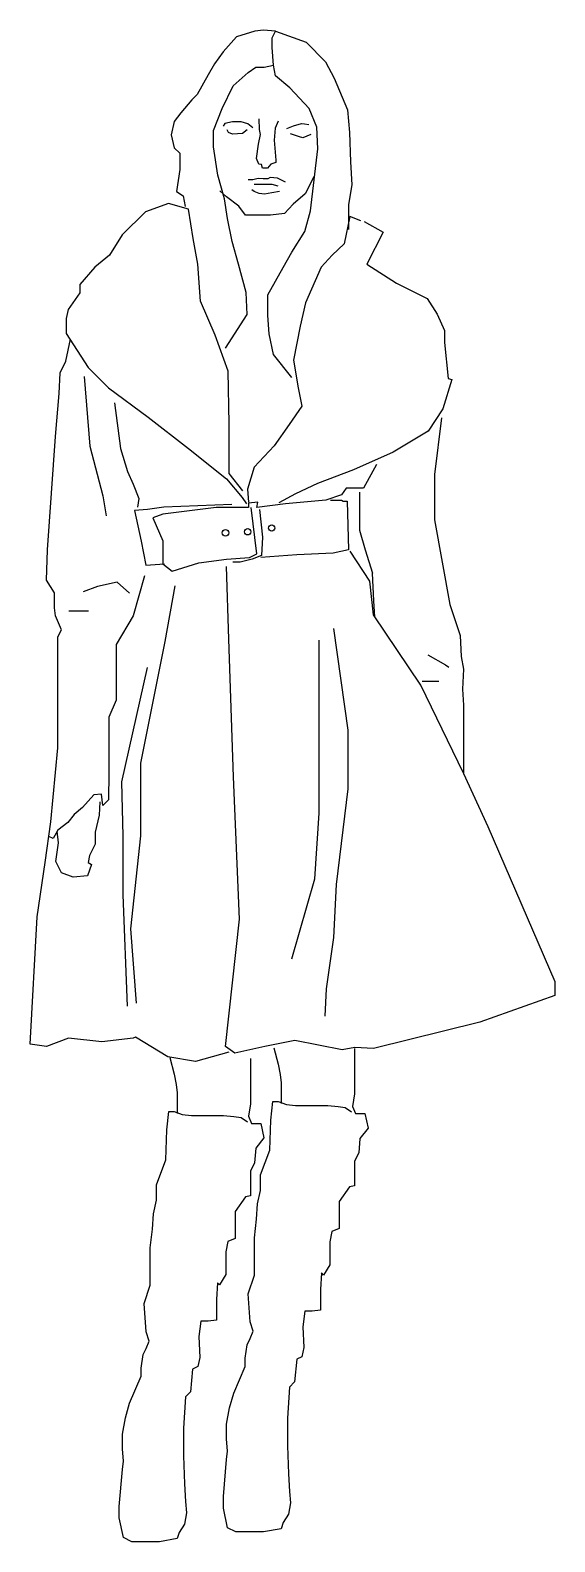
# Model space of a CAD drawing. Header units: centimetres. Extents: x 6496 to 6553, y 3598 to 3764.
import ezdxf

# ---------------------------------------------------------------- set-up
doc = ezdxf.new("R2010")
doc.units = ezdxf.units.CM
doc.header["$MEASUREMENT"] = 0

# ---------------------------------------------------------------- blocks, each defined once
blk = doc.blocks.new('women-coat')
for points in [[(2.911, 65.378), (2.395, 65.425), (2.02, 65.378), (1.223, 65.144), (0.66, 64.487), (0.285, 63.972), (0.003, 63.503), (-0.466, 62.659), (-0.7, 62.425), (-1.169, 61.862), (-1.451, 61.487), (-1.591, 60.925), (-1.451, 60.362), (-1.216, 60.128), (-1.216, 59.425), (-1.357, 58.487), (-1.075, 58.3), (-0.982, 57.831)], [(3.615, 50.471), (2.818, 51.456), (2.63, 52.346), (2.583, 53.143), (2.583, 54.034), (3.24, 55.206), (3.615, 55.862), (4.178, 56.753), (4.412, 57.643), (4.741, 60.315), (4.694, 61.253), (4.365, 62.05), (3.521, 62.941), (2.911, 63.456), (2.818, 63.925), (2.771, 64.675), (2.771, 65.097), (2.911, 65.378)], [(2.911, 65.378), (4.225, 64.909), (5.069, 64.066), (5.444, 63.362), (6.007, 62.003), (6.101, 61.019), (6.148, 59.753), (6.195, 58.768), (6.054, 57.925), (6.054, 57.222), (6.054, 56.847)], [(0.754, 51.737), (1.692, 53.19), (1.645, 54.128), (1.317, 55.346), (1.035, 56.331), (0.848, 57.315), (0.707, 58.159), (0.426, 59.19), (0.238, 60.409), (0.238, 61.112), (0.613, 62.05), (1.082, 63.034), (1.739, 63.597), (2.067, 63.831), (2.419, 63.831), (2.818, 63.925)], [(1.937, 61.218), (1.718, 61.39), (1.436, 61.484), (1.06, 61.484), (0.731, 61.406), (0.653, 61.296)], [(3.018, 61.515), (2.893, 61.202), (2.846, 60.686), (2.893, 60.169), (2.924, 59.825), (2.924, 59.731), (2.705, 59.653), (2.564, 59.481), (2.344, 59.481), (2.313, 59.637), (2.188, 59.653), (2.094, 59.903), (2.172, 60.514), (2.266, 60.936), (2.219, 61.155), (2.204, 61.609)], [(3.394, 61.187), (3.691, 61.312), (4.036, 61.406), (4.161, 61.39), (4.349, 61.359)], [(1.687, 61.14), (1.483, 60.983), (1.06, 60.952), (0.888, 61.015), (0.825, 61.14)], [(4.427, 60.936), (4.083, 60.795), (3.942, 60.827), (3.55, 60.968)], [(4.563, 59.11), (4.182, 58.382), (3.676, 57.938), (3.295, 57.527), (2.694, 57.464), (2.25, 57.464), (1.617, 57.464), (1.332, 57.843), (0.793, 58.255), (0.508, 58.508)], [(3.347, 58.886), (3.002, 59.058), (2.673, 59.089), (2.579, 59.027), (2.376, 59.027), (2.157, 59.042), (1.937, 58.98), (1.734, 58.98)], [(3.018, 58.714), (2.767, 58.776), (2.564, 58.776), (2.376, 58.776), (2.188, 58.776), (1.984, 58.776)], [(1.507, 45.587), (0.912, 46.341), (0.912, 46.976), (0.912, 48.483), (0.872, 50.744), (0.316, 52.292), (-0.319, 53.759), (-0.438, 55.346), (-0.636, 56.457), (-0.835, 57.726), (-1.708, 57.965), (-2.7, 57.607), (-3.693, 56.616), (-4.248, 55.743), (-4.883, 55.227), (-5.518, 54.473), (-5.518, 54.116), (-6.034, 53.402), (-6.114, 53.006), (-6.114, 52.371), (-5.161, 50.903), (-4.288, 50.03), (-2.581, 48.761), (-0.835, 47.412), (0.793, 46.103), (1.468, 45.309), (1.666, 45.032)], [(3.08, 58.479), (2.752, 58.416), (2.438, 58.369), (2.204, 58.401), (1.984, 58.479), (1.89, 58.557)], [(6.588, 57.213), (6.112, 57.411), (5.874, 56.221), (5.358, 55.745), (4.881, 55.229), (4.207, 53.682), (3.968, 52.688), (3.69, 51.22), (3.889, 50.03), (4.048, 49.237), (3.492, 48.443), (2.857, 47.531), (1.984, 46.619), (1.706, 45.666), (1.745, 45.111)], [(6.739, 57.191), (7.546, 56.729), (6.854, 55.346), (8.123, 54.539), (9.446, 53.881), (9.883, 53.206), (10.2, 52.492), (10.2, 51.976), (10.359, 50.429), (10.518, 50.389), (10.121, 49.12), (9.486, 48.168), (7.977, 47.255), (6.271, 46.502), (4.723, 45.907), (3.77, 45.47), (3.055, 45.074)], [(0.904, 21.429), (-0.54, 21.031), (-1.736, 21.23), (-3.13, 22.077), (-3.23, 22.027), (-4.575, 21.877), (-6.02, 22.027), (-6.966, 21.678), (-7.663, 21.778), (-7.364, 27.254), (-7.016, 29.594), (-6.769, 31.349), (-6.47, 34.535), (-6.47, 38.269), (-6.47, 39.314), (-6.32, 39.613), (-6.57, 40.21), (-6.619, 40.559), (-6.619, 41.206), (-6.968, 41.753), (-6.918, 43.048), (-6.57, 47.937), (-6.42, 49.779), (-6.37, 50.675), (-6.121, 51.173), (-5.922, 52.119)], [(-5.336, 50.519), (-5.098, 47.521), (-4.527, 45.379), (-4.384, 44.523)], [(-4.024, 49.385), (-3.777, 47.415), (-3.47, 46.431), (-3.223, 45.877), (-2.977, 45.261), (-3.039, 44.892)], [(10.065, 48.73), (9.766, 46.291), (9.766, 44.349), (10.418, 40.704), (10.866, 39.36), (10.916, 38.464), (11.015, 37.916), (10.966, 37.061), (11.016, 36.364), (11.016, 35.518), (11.016, 34.423), (11.016, 33.427), (12.062, 31.137), (14.951, 24.466), (14.951, 23.869), (11.713, 22.724), (7.13, 21.579), (6.334, 21.628), (5.786, 21.529), (3.743, 21.927), (2.448, 21.678), (1.153, 21.38), (0.755, 21.678), (1.352, 27.154), (1.103, 33.278), (0.904, 39.202), (0.805, 42.338)], [(7.265, 46.733), (6.71, 45.702), (5.956, 45.702), (5.757, 45.424), (5.082, 45.186), (3.336, 45.028), (2.105, 44.869), (2.145, 45.107), (1.748, 45.067), (1.748, 44.869), (0.359, 44.869), (-1.943, 44.591), (-2.38, 44.432), (-1.943, 43.441), (-1.943, 42.449), (-1.546, 42.132), (-0.395, 42.489), (0.796, 42.647), (1.788, 42.727), (2.105, 42.885), (1.867, 44.869)], [(1.027, 45.007), (-1.901, 44.89), (-2.603, 44.793), (-3.168, 44.754), (-2.875, 43.429), (-2.68, 42.397), (-1.881, 42.455)], [(5.281, 45.186), (5.757, 45.186), (5.821, 45.144), (5.997, 45.144), (6.055, 43.059), (5.392, 42.904), (3.833, 42.845), (2.274, 42.728)], [(6.533, 45.538), (6.533, 43.895), (6.782, 43.049), (7.098, 42.053)], [(2.224, 44.79), (2.344, 43.599), (2.304, 42.806), (1.907, 42.647), (1.391, 42.528), (1.073, 42.528)], [(11.016, 33.441), (9.173, 37.224), (7.13, 40.261), (6.981, 41.705), (6.134, 42.999)], [(-2.731, 41.938), (-3.223, 40.215), (-3.962, 38.984), (-3.962, 36.584), (-4.27, 35.846), (-4.27, 33.446), (-4.293, 32.288), (-4.535, 32.047), (-4.595, 32.53), (-4.928, 32.5), (-5.412, 31.956), (-5.774, 31.654), (-6.047, 31.321), (-6.47, 30.989), (-6.681, 30.626), (-6.863, 30.717)], [(-3.384, 41.192), (-3.908, 41.668), (-4.765, 41.477), (-5.384, 41.239)], [(7.08, 42.053), (7.13, 40.858), (7.18, 40.161)], [(-1.43, 41.507), (-1.861, 39.107), (-2.908, 33.876), (-2.908, 30.737), (-3.339, 26.737), (-3.092, 23.537)], [(-6.003, 40.43), (-5.146, 40.43)], [(3.619, 25.445), (4.604, 28.891), (4.789, 31.722), (4.789, 34.553), (4.789, 37.568), (4.789, 39.168)], [(5.405, 39.661), (6.021, 35.291), (6.021, 32.768), (5.528, 28.645), (5.405, 26.368), (5.097, 24.152), (5.035, 22.983)], [(9.471, 38.527), (10.233, 38.099), (10.376, 38.003)], [(-3.472, 23.402), (-3.657, 28.202), (-3.657, 30.725), (-3.719, 33.064), (-2.61, 37.987)], [(9.947, 37.385), (9.233, 37.385)], [(-4.656, 32.198), (-4.686, 31.624), (-4.867, 30.898), (-4.867, 30.385), (-5.109, 29.901), (-5.17, 29.599), (-5.019, 29.508), (-5.2, 29.025), (-5.805, 28.964), (-6.319, 29.146), (-6.561, 29.629), (-6.44, 30.445), (-6.495, 30.945)], [(6.319, 21.587), (6.319, 20.43), (6.319, 19.629), (6.23, 19.095), (6.364, 18.783), (6.764, 18.783), (6.898, 18.16), (6.542, 17.715), (6.497, 17.092), (6.319, 16.736), (6.319, 16.157), (6.319, 15.668), (6.097, 15.623), (5.651, 14.991), (5.651, 14.279), (5.651, 13.834), (5.339, 13.701), (5.25, 13.256), (5.25, 12.766), (5.25, 12.276), (4.983, 11.831), (4.894, 11.92), (4.849, 11.208), (4.849, 10.808), (4.849, 10.318), (4.493, 10.274), (4.181, 10.274), (4.092, 9.606), (4.137, 8.716), (4.048, 8.315), (3.824, 8.21), (3.735, 7.231), (3.513, 7.008), (3.423, 5.673), (3.423, 4.472), (3.468, 3.27), (3.513, 2.513), (3.557, 2.024), (3.468, 1.534), (3.245, 1.178), (3.156, 0.911), (2.399, 0.778), (1.82, 0.778), (1.197, 0.778), (0.841, 0.956), (0.663, 1.801), (0.663, 2.291), (0.796, 3.893), (0.841, 4.249), (0.796, 4.783), (0.796, 5.406), (0.93, 6.118), (1.108, 6.741), (1.598, 7.899), (1.598, 8.255), (1.687, 8.833), (1.82, 9.1), (1.954, 9.412), (1.82, 9.812), (1.73, 11.028), (1.998, 11.829), (1.998, 12.808), (1.998, 13.431), (2.087, 14.232), (2.131, 14.9), (2.265, 15.478), (2.265, 16.146), (2.666, 17.214), (2.71, 18.505), (2.799, 19.306), (3.022, 19.306), (3.378, 19.172), (3.779, 19.128), (4.224, 19.128), (5.159, 19.128), (5.605, 19.083), (5.916, 19.039), (6.183, 18.861)], [(2.844, 21.62), (3.022, 20.908), (3.111, 20.463), (3.155, 20.107), (3.155, 19.706), (3.155, 19.217)], [(1.834, 21.16), (1.834, 20.003), (1.834, 19.202), (1.745, 18.668), (1.879, 18.356), (2.28, 18.356), (2.413, 17.733), (2.057, 17.288), (2.012, 16.665), (1.834, 16.309), (1.834, 15.73), (1.834, 15.241), (1.612, 15.196), (1.166, 14.564), (1.166, 13.852), (1.166, 13.407), (0.854, 13.274), (0.765, 12.829), (0.765, 12.339), (0.765, 11.85), (0.498, 11.405), (0.409, 11.494), (0.364, 10.781), (0.364, 10.381), (0.364, 9.891), (0.008, 9.847), (-0.304, 9.847), (-0.393, 9.179), (-0.348, 8.289), (-0.437, 7.889), (-0.661, 7.783), (-0.75, 6.804), (-0.972, 6.582), (-1.061, 5.246), (-1.061, 4.045), (-1.017, 2.843), (-0.972, 2.086), (-0.928, 1.597), (-1.017, 1.107), (-1.239, 0.751), (-1.329, 0.484), (-2.086, 0.351), (-2.664, 0.351), (-3.288, 0.351), (-3.644, 0.529), (-3.822, 1.374), (-3.822, 1.864), (-3.689, 3.466), (-3.644, 3.822), (-3.689, 4.356), (-3.689, 4.979), (-3.555, 5.691), (-3.377, 6.314), (-2.887, 7.472), (-2.887, 7.828), (-2.798, 8.406), (-2.664, 8.673), (-2.531, 8.985), (-2.664, 9.385), (-2.754, 10.601), (-2.487, 11.402), (-2.487, 12.381), (-2.487, 13.004), (-2.398, 13.805), (-2.354, 14.473), (-2.22, 15.052), (-2.22, 15.719), (-1.819, 16.787), (-1.775, 18.078), (-1.686, 18.879), (-1.463, 18.879), (-1.107, 18.746), (-0.706, 18.701), (-0.261, 18.701), (0.674, 18.701), (1.12, 18.657), (1.431, 18.612), (1.699, 18.434)], [(-1.641, 21.193), (-1.463, 20.481), (-1.374, 20.036), (-1.329, 19.68), (-1.329, 19.28), (-1.329, 18.79)]]:
    blk.add_lwpolyline(points)
for centre, radius in [((0.753, 43.783), 0.14), ((1.712, 43.83), 0.136), ((2.745, 43.99), 0.136)]:
    blk.add_circle(centre, radius)

msp = doc.modelspace()

# ---------------------------------------------------------------- block references
at = {"xscale": 2.54, "yscale": 2.54, "zscale": 2.54}
msp.add_blockref('women-coat', (6515.22, 3597.5), dxfattribs=at)

doc.saveas('drawing.dxf')
